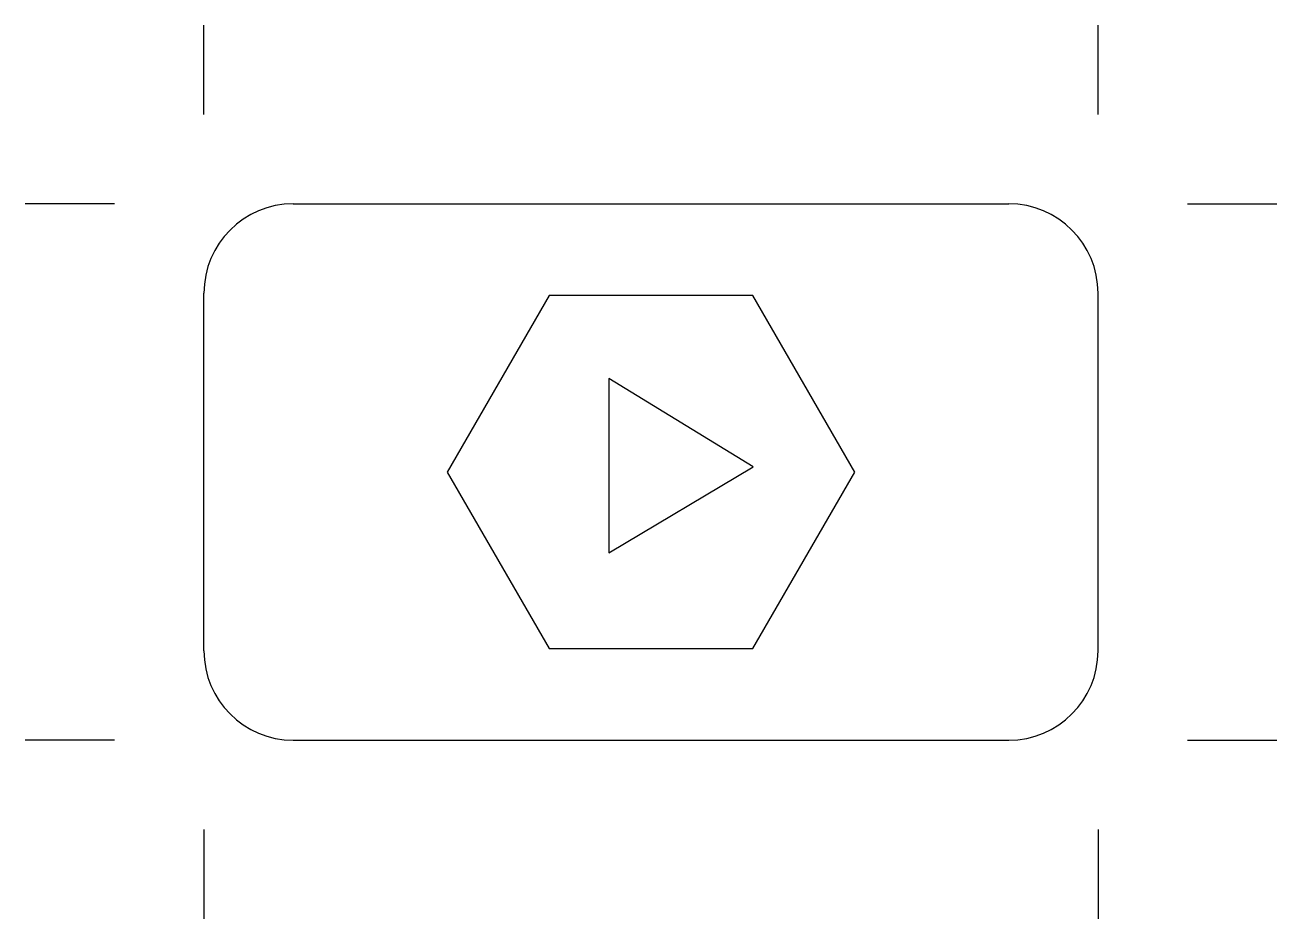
# Model space of a CAD drawing. Header units: millimetres. Extents: x -1 to 6, y -1 to 4.
import ezdxf

# ---------------------------------------------------------------- set-up
doc = ezdxf.new("R2010")
doc.units = ezdxf.units.MM

msp = doc.modelspace()

# ---------------------------------------------------------------- linework, layer by layer
at = {"color": 7, "linetype": 'Continuous'}
for p, q in [((0, 3.5), (0, 4)), ((5, 3.5), (5, 4)), ((-0.5, 3), (-1, 3)), ((0.5, 3), (4.5, 3)), ((5.5, 3), (6, 3)), ((0, 0.5), (0, 2.5)), ((1.9302, 2.4869), (1.3604, 1.5)), ((3.0698, 2.4869), (1.9302, 2.4869)), ((3.6396, 1.5), (3.0698, 2.4869)), ((5, 0.5), (5, 2.5)), ((2.2643, 2.0229), (2.2643, 1.0474)), ((3.0721, 1.5288), (2.2643, 2.0229)), ((1.3604, 1.5), (1.9302, 0.5131)), ((2.2643, 1.0474), (3.0721, 1.5288)), ((3.0698, 0.5131), (3.6396, 1.5)), ((1.9302, 0.5131), (3.0698, 0.5131)), ((-0.5, 0), (-1, 0)), ((0.5, 0), (4.5, 0)), ((5.5, 0), (6, 0)), ((0, -0.5), (0, -1)), ((5, -0.5), (5, -1))]:
    msp.add_line(p, q, dxfattribs=at)
for centre, start, end in [((0.5, 2.5), 90, 180), ((4.5, 2.5), 0, 90), ((0.5, 0.5), 180, 270), ((4.5, 0.5), 270, 0)]:
    msp.add_arc(centre, 0.5, start, end, dxfattribs=at)

doc.saveas('drawing.dxf')
